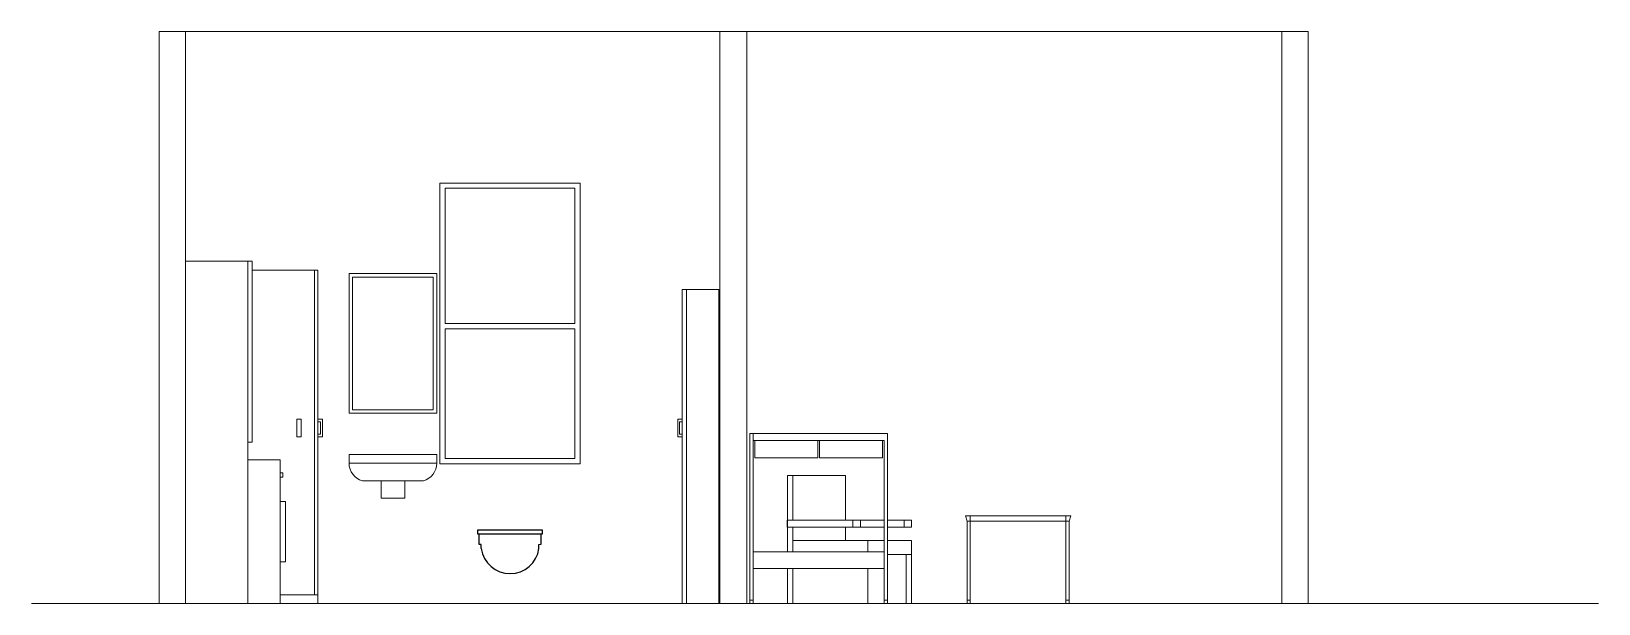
# Model space of a CAD drawing. Header units: metres. Extents: x -56 to -36, y -677 to -309.
# Drawn here: x -56.31 to -47.38, y -312.18 to -308.92 of the extents above; entities that cross this region are included whole.
import ezdxf

# ---------------------------------------------------------------- set-up
doc = ezdxf.new("R2010")
doc.units = ezdxf.units.M
doc.header["$LTSCALE"] = 5
doc.header["$MEASUREMENT"] = 0
doc.layers.add('A-FURN', color=7, linetype='Continuous', lineweight=18)

msp = doc.modelspace()

# ---------------------------------------------------------------- linework, layer by layer
for p, q in [((-53.7667, -311.7851), (-53.7667, -311.7614)), ((-53.7667, -311.7614), (-53.3996, -311.7614)), ((-53.3996, -311.7851), (-53.7667, -311.7851)), ((-53.759, -311.8443), (-53.759, -311.7851)), ((-53.4074, -311.7851), (-53.4074, -311.8443)), ((-53.3996, -311.7614), (-53.3996, -311.7851)), ((-53.7471, -311.8443), (-53.759, -311.8443)), ((-53.7471, -311.868), (-53.7471, -311.8443)), ((-53.4184, -311.868), (-53.4184, -311.8443))]:
    msp.add_line(p, q)
msp.add_arc((-53.5827, -311.8443), 0.1661, 188.20667, 351.79333)
at = {"layer": 'A-FURN'}
for p, q in [((-55.5832, -312.1814), (-55.5832, -308.9214)), ((-55.5832, -308.9214), (-49.0332, -308.9214)), ((-55.4332, -312.1814), (-55.4332, -308.9214)), ((-52.3877, -312.1814), (-52.3877, -308.9214)), ((-52.2332, -312.1814), (-52.2332, -308.9214)), ((-49.1832, -312.1814), (-49.1832, -308.9214)), ((-49.0332, -308.9214), (-49.0332, -312.1814)), ((-53.1832, -309.7854), (-53.9832, -309.7854)), ((-53.9832, -309.7854), (-53.9832, -311.3854)), ((-53.2132, -309.8154), (-53.9532, -309.8154)), ((-53.9532, -309.8154), (-53.9532, -310.5854)), ((-53.9532, -309.8154), (-53.9532, -310.5854)), ((-53.2132, -310.5854), (-53.2132, -309.8154)), ((-53.1832, -311.3854), (-53.1832, -309.7854)), ((-55.0532, -310.2314), (-55.4332, -310.2314)), ((-55.0782, -311.2614), (-55.0782, -310.2314)), ((-55.0532, -311.2614), (-55.0532, -310.2314)), ((-54.6782, -310.2814), (-55.0557, -310.2814)), ((-54.6982, -310.2814), (-54.6982, -312.1314)), ((-54.6782, -312.1814), (-54.6782, -310.2814)), ((-52.6027, -312.1814), (-52.6027, -310.3914)), ((-52.6027, -310.3914), (-52.3927, -310.3914)), ((-52.5777, -310.3914), (-52.5777, -312.1814)), ((-52.3927, -310.3914), (-52.3927, -312.1814)), ((-53.9532, -310.5854), (-53.2132, -310.5854)), ((-53.9532, -310.6154), (-53.2132, -310.6154)), ((-53.9532, -310.6154), (-53.9532, -311.3554)), ((-53.2132, -311.3554), (-53.2132, -310.6154)), ((-54.7982, -311.2314), (-54.7982, -311.1314)), ((-54.7982, -311.1314), (-54.7732, -311.1314)), ((-54.7732, -311.1314), (-54.7732, -311.2314)), ((-54.6782, -311.1314), (-54.6532, -311.1314)), ((-54.6782, -311.1464), (-54.6632, -311.1464)), ((-54.6632, -311.1464), (-54.6632, -311.2164)), ((-54.6532, -311.1314), (-54.6532, -311.2314)), ((-52.6277, -311.2314), (-52.6277, -311.1314)), ((-52.6277, -311.1314), (-52.6027, -311.1314)), ((-52.6027, -311.1464), (-52.6177, -311.1464)), ((-52.6177, -311.1464), (-52.6177, -311.2164)), ((-52.6027, -311.1314), (-52.6027, -311.1464)), ((-55.0782, -312.1814), (-55.0782, -311.2614)), ((-55.0782, -311.2614), (-55.0532, -311.2614)), ((-54.7982, -311.2314), (-54.7732, -311.2314)), ((-54.6632, -311.2164), (-54.6782, -311.2164)), ((-54.6532, -311.2314), (-54.6782, -311.2314)), ((-52.6027, -311.2314), (-52.6277, -311.2314)), ((-52.6177, -311.2164), (-52.6027, -311.2164)), ((-52.2157, -312.1814), (-52.2157, -311.2114)), ((-52.2157, -311.2114), (-51.4322, -311.2114)), ((-52.1975, -311.2114), (-52.1975, -311.2514)), ((-52.1975, -311.2514), (-51.4505, -311.2514)), ((-52.1975, -312.1814), (-52.1975, -311.2514)), ((-52.1875, -311.3514), (-52.1875, -311.2514)), ((-51.829, -311.2514), (-51.829, -311.3514)), ((-51.819, -311.2514), (-51.819, -311.3514)), ((-51.4605, -311.2514), (-51.4605, -311.3514)), ((-51.4505, -311.2514), (-51.4505, -311.3514)), ((-51.4505, -311.2514), (-51.4505, -312.1814)), ((-51.4322, -311.2114), (-51.4322, -312.1814)), ((-54.5011, -311.3314), (-54.0012, -311.3314)), ((-54.5011, -311.3314), (-54.5011, -311.3814)), ((-54.0012, -311.3814), (-54.0012, -311.3314)), ((-51.829, -311.3514), (-52.1875, -311.3514)), ((-51.4605, -311.3514), (-51.819, -311.3514)), ((-54.8932, -311.3614), (-55.0782, -311.3614)), ((-54.8932, -312.1814), (-54.8932, -311.3614)), ((-54.8932, -311.3614), (-54.8932, -311.4614)), ((-54.8782, -311.4364), (-54.8932, -311.4364)), ((-54.8782, -311.4614), (-54.8782, -311.4364)), ((-54.5011, -311.3814), (-54.0012, -311.3814)), ((-54.0012, -311.3814), (-54.1052, -311.3814)), ((-53.9832, -311.3854), (-53.1832, -311.3854)), ((-53.9532, -311.3554), (-53.2132, -311.3554)), ((-54.8932, -311.4614), (-54.8782, -311.4614)), ((-54.4252, -311.4814), (-54.0766, -311.4814)), ((-54.3181, -311.4814), (-54.3181, -311.5814)), ((-54.184, -311.5814), (-54.184, -311.4814)), ((-51.6704, -311.4514, 0.375), (-52.002, -311.4514)), ((-52.002, -311.8214), (-52.002, -311.4514)), ((-51.971, -311.7068), (-51.971, -311.4517)), ((-51.6704, -311.4514, 0.375), (-51.6704, -311.7068)), ((-54.8932, -311.5989), (-54.8632, -311.5989)), ((-54.8632, -311.5989), (-54.8632, -311.9439)), ((-54.3181, -311.5814), (-54.209, -311.5814)), ((-54.209, -311.5814), (-54.184, -311.5814)), ((-51.629, -311.7068), (-52.0044, -311.7068)), ((-52.0044, -311.7463), (-52.0044, -311.7068)), ((-51.629, -311.7068), (-51.629, -311.7463)), ((-51.4505, -311.7068), (-51.629, -311.7068)), ((-51.5849, -311.7068), (-51.5849, -311.7463)), ((-51.295, -311.7068), (-51.4322, -311.7068)), ((-51.3367, -311.7068), (-51.3367, -311.7463)), ((-51.295, -311.7463), (-51.295, -311.7068)), ((-50.9874, -311.6814), (-50.3874, -311.6814)), ((-50.9776, -311.7114), (-50.9874, -311.6814)), ((-50.9596, -311.7114), (-50.9596, -311.6814)), ((-50.4151, -311.7114), (-50.4151, -311.6814)), ((-50.3971, -311.7114), (-50.3874, -311.6814)), ((-51.629, -311.7463), (-52.0044, -311.7463)), ((-51.971, -311.8214), (-51.971, -311.7463)), ((-51.6703, -311.7463), (-51.6703, -311.8214)), ((-51.4505, -311.7463), (-51.629, -311.7463)), ((-51.295, -311.7463), (-51.4322, -311.7463)), ((-50.9686, -311.7114), (-50.9776, -311.7114)), ((-50.9776, -311.7114), (-50.9776, -312.1614)), ((-50.9686, -311.7114), (-50.9596, -311.7114)), ((-50.9596, -311.7114), (-50.4151, -311.7114)), ((-50.9596, -311.7114), (-50.9596, -312.1814)), ((-50.4061, -311.7114), (-50.4151, -311.7114)), ((-50.4151, -311.7114), (-50.4151, -312.1814)), ((-50.4061, -311.7114), (-50.3971, -311.7114)), ((-50.3971, -311.7114), (-50.3971, -312.1614)), ((-53.4074, -311.8443), (-53.4184, -311.8443)), ((-52.1975, -311.8864), (-51.4505, -311.8864)), ((-52.002, -311.8864), (-52.002, -311.8214)), ((-51.971, -311.8214), (-51.4505, -311.8214)), ((-51.971, -311.8864), (-51.971, -311.8214)), ((-51.5432, -311.8214), (-51.5432, -311.8864)), ((-51.4322, -311.8214), (-51.295, -311.8214)), ((-51.295, -311.8214), (-51.295, -311.9014)), ((-54.8632, -311.9439), (-54.8932, -311.9439)), ((-51.295, -311.9014), (-51.4322, -311.9014)), ((-51.326, -311.9014), (-51.326, -312.1814)), ((-51.295, -311.9014), (-51.295, -312.1814)), ((-52.1975, -311.9814), (-51.4505, -311.9814)), ((-52.002, -312.1814), (-52.002, -311.9814)), ((-51.971, -311.9814), (-51.971, -312.1814)), ((-51.5432, -311.9814), (-51.5432, -312.1814)), ((-54.6782, -312.1314), (-54.8932, -312.1314)), ((-54.6782, -312.1814), (-54.6782, -312.1314)), ((-56.312, -312.1814), (-47.378, -312.1814)), ((-55.0532, -312.1814), (-55.1032, -312.1814)), ((-52.1975, -312.1614), (-52.2157, -312.1614)), ((-51.4322, -312.1614), (-51.4505, -312.1614)), ((-50.9776, -312.1614), (-50.9596, -312.1614)), ((-50.9776, -312.1614), (-50.9776, -312.1814)), ((-50.4151, -312.1614), (-50.3964, -312.1614)), ((-50.3971, -312.1614), (-50.4151, -312.1614)), ((-50.3971, -312.1614), (-50.3971, -312.1814))]:
    msp.add_line(p, q, dxfattribs=at)
for points in [[(-54.5011, -310.3008), (-54.5011, -311.0971), (-54.0012, -311.0971), (-54.0012, -310.3008)], [(-54.4811, -310.3208), (-54.4811, -311.0771), (-54.0212, -311.0771), (-54.0212, -310.3208)]]:
    msp.add_lwpolyline(points, close=True, dxfattribs=at)
for centre, radius, start, end in [((-54.3973, -311.3814), 0.1038, 180, 254.39156), ((-54.1052, -311.3814), 0.104, 285.94237, 0)]:
    msp.add_arc(centre, radius, start, end, dxfattribs=at)

doc.saveas('drawing.dxf')
